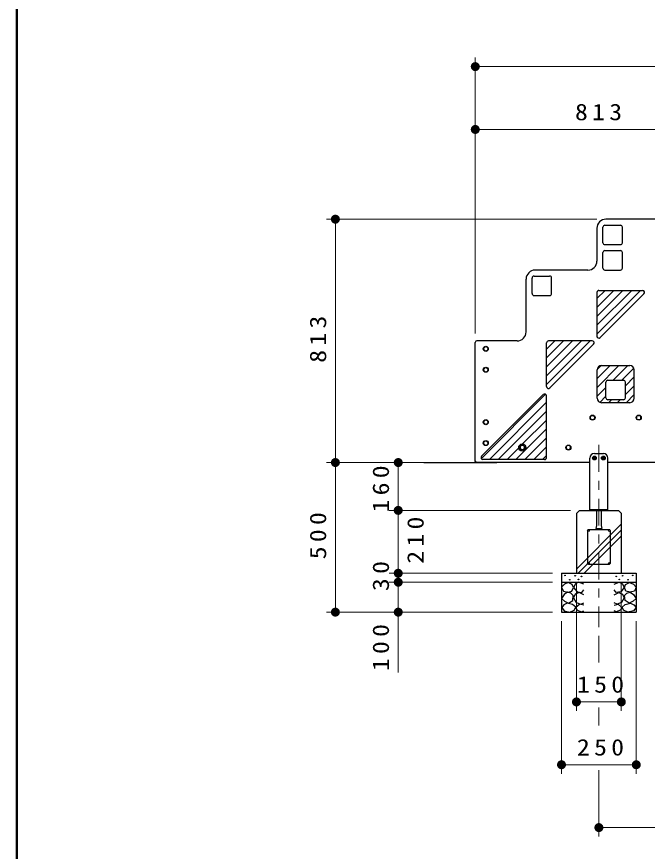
# Model space of a CAD drawing. Units: millimetres on the paper, scale 1:30. Extents: x -385 to 0, y -5 to 267.
# Drawn here: x -385 to -314.7, y 66.5 to 159.5 of the extents above; entities that cross this region are included whole.
import ezdxf

# ---------------------------------------------------------------- set-up
doc = ezdxf.new("R2010")
doc.units = ezdxf.units.MM
for name, pattern in [('USER1', [4.5, 2.5, -2]), ('USER2', [6, 3, -1, 1, -1]), ('USER3', [8, 3, -1, 1, -1, 1, -1])]:
    doc.linetypes.add(name, pattern=pattern)
doc.layers.add('1_30', color=7, linetype='Continuous', lineweight=25)
doc.layers.add('LY_3', color=7, linetype='Continuous', lineweight=13)
doc.styles.add('ＭＳ ゴシック', font='')
doc.styles.get('ＭＳ ゴシック').set_extended_font_data('MS Gothic')

# ---------------------------------------------------------------- blocks, each defined once
blk = doc.blocks.new('filled_dot')
at = {"color": 0, "linetype": 'Continuous', "lineweight": -2, "const_width": 1.25}
blk.add_lwpolyline([(-0.625, 0, 1), (0.625, 0, 1)], format="xyb", close=True, dxfattribs=at)

msp = doc.modelspace()

# ---------------------------------------------------------------- linework, layer by layer
at = {"layer": '1_30', "lineweight": 13}
for p, q in [((-333.904, 147.942), (-333.904, 154.942)), ((-333.904, 153.942), (-279.692, 153.942)), ((-333.904, 124.222), (-333.904, 147.942)), ((-333.904, 146.942), (-306.798, 146.942)), ((-320.351, 136.942), (-350.49, 136.942)), ((-349.49, 109.836), (-349.49, 136.942)), ((-338.88, 109.836), (-350.49, 109.836)), ((-340.63, 109.836), (-350.49, 109.836)), ((-349.49, 93.169), (-349.49, 109.836)), ((-342.49, 104.503), (-342.49, 109.836)), ((-323.298, 104.503), (-343.49, 104.503)), ((-342.49, 97.503), (-342.49, 104.503)), ((-322.632, 97.965), (-317.632, 102.965)), ((-322.434, 97.503), (-317.632, 102.305)), ((-321.774, 97.503), (-317.632, 101.645)), ((-325.298, 97.503), (-343.49, 97.503)), ((-342.49, 96.503), (-342.49, 97.503)), ((-325.298, 96.503), (-343.49, 96.503)), ((-342.49, 86.456), (-342.49, 96.503)), ((-322.632, 96.503), (-322.632, 82.169)), ((-317.632, 96.503), (-317.632, 82.169)), ((-325.298, 93.169), (-350.49, 93.169)), ((-324.298, 92.169), (-324.298, 75.169)), ((-315.965, 92.169), (-315.965, 75.169)), ((-320.132, 90.513), (-320.132, 87.556)), ((-317.632, 83.169), (-322.632, 83.169)), ((-320.132, 82.556), (-320.132, 80.551)), ((-315.965, 76.169), (-324.298, 76.169)), ((-320.132, 75.551), (-320.132, 68.169)), ((-293.465, 69.169), (-320.132, 69.169))]:
    msp.add_line(p, q, dxfattribs=at)
at = {"layer": '1_30', "color": 1}
for p, q in [((-306.965, 136.942), (-319.351, 136.942)), ((-320.351, 135.942), (-320.351, 132.275)), ((-319.684, 134.325), (-319.684, 136.059)), ((-319.468, 136.275), (-317.734, 136.275)), ((-317.518, 134.325), (-317.518, 136.059)), ((-319.468, 134.109), (-317.734, 134.109)), ((-319.684, 131.492), (-319.684, 133.225)), ((-319.468, 133.442), (-317.734, 133.442)), ((-317.518, 131.492), (-317.518, 133.225)), ((-321.351, 131.275), (-327.237, 131.275)), ((-319.468, 131.275), (-317.734, 131.275)), ((-328.237, 124.389), (-328.237, 130.275)), ((-327.571, 128.659), (-327.571, 130.392)), ((-327.354, 130.609), (-325.621, 130.609)), ((-325.404, 128.659), (-325.404, 130.392)), ((-327.354, 128.442), (-325.621, 128.442)), ((-320.351, 128.786), (-320.351, 123.912)), ((-320.134, 129.003), (-315.26, 129.003)), ((-315.107, 128.633), (-319.981, 123.759)), ((-333.904, 110.003), (-333.904, 123.222)), ((-329.237, 123.389), (-333.737, 123.389)), ((-325.965, 118.298), (-325.965, 123.172)), ((-320.874, 123.389), (-325.748, 123.389)), ((-320.721, 123.019), (-325.595, 118.145)), ((-320.34, 117.003), (-320.34, 120.153)), ((-319.84, 120.653), (-316.69, 120.653)), ((-316.19, 117.003), (-316.19, 120.153)), ((-319.348, 117.053), (-319.348, 118.786)), ((-319.132, 119.003), (-317.398, 119.003)), ((-317.182, 117.053), (-317.182, 118.786)), ((-326.335, 117.405), (-333.201, 110.539)), ((-325.965, 110.386), (-325.965, 117.252)), ((-316.69, 116.503), (-319.84, 116.503)), ((-317.398, 116.836), (-319.132, 116.836)), ((-321.165, 109.836), (-333.737, 109.836)), ((-326.182, 110.169), (-333.048, 110.169)), ((-306.965, 109.836), (-319.098, 109.836))]:
    msp.add_line(p, q, dxfattribs=at)
at = {"layer": '1_30', "color": 2, "lineweight": 13}
for p, q in [((-320.351, 124.136), (-315.485, 129.003)), ((-320.351, 125.126), (-316.474, 129.003)), ((-320.351, 126.116), (-317.464, 129.003)), ((-320.351, 127.106), (-318.454, 129.003)), ((-320.351, 128.096), (-319.444, 129.003)), ((-325.965, 118.522), (-321.098, 123.389)), ((-325.965, 119.512), (-322.088, 123.389)), ((-325.965, 120.502), (-323.078, 123.389)), ((-325.965, 121.492), (-324.068, 123.389)), ((-325.965, 122.482), (-325.058, 123.389)), ((-320.34, 118.208), (-317.895, 120.653)), ((-320.34, 119.198), (-318.885, 120.653)), ((-320.338, 120.189), (-319.876, 120.651)), ((-318.555, 119.003), (-316.905, 120.653)), ((-317.565, 119.003), (-316.227, 120.341)), ((-317.182, 118.396), (-316.19, 119.388)), ((-320.34, 117.218), (-319.348, 118.21)), ((-317.182, 117.406), (-316.19, 118.398)), ((-333.229, 110.268), (-326.063, 117.434)), ((-320.028, 116.54), (-319.348, 117.22)), ((-317.095, 116.503), (-316.19, 117.408)), ((-332.338, 110.169), (-325.965, 116.543)), ((-319.075, 116.503), (-318.742, 116.836)), ((-318.085, 116.503), (-317.752, 116.836)), ((-331.348, 110.169), (-325.965, 115.553)), ((-328.627, 111.901), (-325.965, 114.563)), ((-329.368, 110.169), (-325.965, 113.573)), ((-328.378, 110.169), (-325.965, 112.583)), ((-327.388, 110.169), (-325.965, 111.593)), ((-330.358, 110.169), (-329.063, 111.465)), ((-326.398, 110.169), (-325.965, 110.603))]:
    msp.add_line(p, q, dxfattribs=at)
at = {"layer": '1_30', "color": 2, "linetype": 'USER2', "lineweight": 13}
msp.add_line((-320.132, 111.807), (-320.132, 91.513), dxfattribs=at)
msp.add_line((-320.132, 111.807), (-320.132, 91.513), dxfattribs=at)
at = {"layer": '1_30', "color": 2}
for p, q in [((-320.631, 110.836), (-319.632, 110.836)), ((-321.131, 104.503), (-321.131, 110.336)), ((-319.132, 104.503), (-319.132, 110.336)), ((-321.131, 104.503), (-319.132, 104.503))]:
    msp.add_line(p, q, dxfattribs=at)
at = {"layer": '1_30'}
for p, q in [((-339.63, 109.836), (-333.737, 109.836)), ((-337.88, 109.836), (-331.49, 109.836)), ((-322.632, 104.169), (-322.632, 97.503)), ((-322.298, 104.503), (-322.631, 104.169)), ((-322.298, 104.503), (-317.965, 104.503)), ((-320.382, 104.503), (-320.382, 102.838)), ((-319.882, 104.503), (-319.882, 102.835)), ((-317.965, 104.503), (-317.631, 104.17)), ((-317.632, 104.169), (-317.632, 97.503)), ((-321.298, 102.37), (-318.965, 102.37)), ((-320.382, 102.836), (-320.465, 102.503)), ((-320.465, 102.503), (-319.798, 102.503)), ((-319.882, 102.836), (-319.799, 102.503)), ((-321.398, 102.269), (-321.398, 98.603)), ((-318.865, 102.269), (-318.865, 98.603)), ((-321.298, 98.503), (-318.965, 98.503)), ((-324.298, 97.503), (-315.965, 97.503)), ((-324.298, 97.503), (-324.298, 93.169)), ((-315.965, 97.503), (-315.965, 93.169)), ((-324.298, 96.503), (-315.965, 96.503)), ((-324.298, 93.169), (-315.965, 93.169))]:
    msp.add_line(p, q, dxfattribs=at)
at = {"layer": '1_30', "color": 4, "lineweight": 13}
for p, q in [((-320.708, 110.336), (-320.67, 110.403)), ((-320.708, 110.336), (-320.67, 110.403)), ((-320.67, 110.269), (-320.708, 110.336)), ((-320.67, 110.269), (-320.708, 110.336)), ((-320.67, 110.403), (-320.593, 110.403)), ((-320.67, 110.403), (-320.593, 110.403)), ((-320.593, 110.269), (-320.67, 110.269)), ((-320.593, 110.269), (-320.67, 110.269)), ((-320.593, 110.403), (-320.555, 110.336)), ((-320.593, 110.403), (-320.555, 110.336)), ((-320.555, 110.336), (-320.593, 110.269)), ((-320.555, 110.336), (-320.593, 110.269)), ((-319.67, 110.403), (-319.708, 110.336)), ((-319.67, 110.403), (-319.708, 110.336)), ((-319.708, 110.336), (-319.67, 110.269)), ((-319.708, 110.336), (-319.67, 110.269)), ((-319.593, 110.403), (-319.67, 110.403)), ((-319.593, 110.403), (-319.67, 110.403)), ((-319.67, 110.269), (-319.593, 110.269)), ((-319.67, 110.269), (-319.593, 110.269)), ((-319.555, 110.336), (-319.593, 110.403)), ((-319.555, 110.336), (-319.593, 110.403)), ((-319.593, 110.269), (-319.555, 110.336)), ((-319.593, 110.269), (-319.555, 110.336))]:
    msp.add_line(p, q, dxfattribs=at)
at = {"layer": '1_30', "color": 2, "linetype": 'USER1', "lineweight": 13}
msp.add_line((-321.131, 104.61), (-319.132, 104.61), dxfattribs=at)
at = {"layer": '1_30'}
for points in [[(-323.55, 96.483), (-323.972, 96.282), (-324.289, 95.965), (-324.089, 95.501), (-323.603, 95.406), (-323.138, 95.511), (-322.969, 95.902), (-323.096, 96.24)], [(-316.713, 96.483), (-316.291, 96.282), (-315.974, 95.965), (-316.174, 95.501), (-316.66, 95.406), (-317.125, 95.511), (-317.294, 95.902), (-317.167, 96.24)], [(-323.634, 95.384), (-323.993, 95.152), (-324.289, 94.698), (-323.951, 94.392), (-323.508, 94.18), (-323.043, 94.476), (-322.99, 95.036), (-323.262, 95.278)], [(-316.629, 95.384), (-316.27, 95.152), (-315.974, 94.698), (-316.312, 94.392), (-316.755, 94.18), (-317.22, 94.476), (-317.273, 95.036), (-317.001, 95.278)], [(-323.662, 94.187), (-324.041, 93.974), (-324.266, 93.692), (-323.997, 93.315), (-323.369, 93.179), (-322.891, 93.392), (-322.709, 93.729), (-323.069, 94.033)], [(-316.601, 94.187), (-316.222, 93.974), (-315.997, 93.692), (-316.266, 93.315), (-316.894, 93.179), (-317.372, 93.392), (-317.554, 93.729), (-317.194, 94.033)]]:
    msp.add_lwpolyline(points, close=True, dxfattribs=at)
for points in [[(-321.818, 96.293), (-322.388, 96.504), (-322.747, 96.324), (-322.958, 95.923), (-322.568, 95.416), (-322.05, 95.374), (-321.818, 95.638)], [(-318.445, 96.293), (-317.875, 96.504), (-317.516, 96.324), (-317.305, 95.923), (-317.695, 95.416), (-318.213, 95.374), (-318.445, 95.638)], [(-321.828, 95.089), (-322.335, 95.353), (-322.758, 95.184), (-322.958, 94.751), (-322.663, 94.233), (-322.156, 94.075), (-321.828, 94.212)], [(-318.435, 95.089), (-317.928, 95.353), (-317.505, 95.184), (-317.305, 94.751), (-317.6, 94.233), (-318.107, 94.075), (-318.435, 94.212)], [(-321.818, 93.938), (-322.261, 94.075), (-322.694, 93.705), (-322.578, 93.441), (-322.092, 93.198), (-321.818, 93.304)], [(-318.445, 93.938), (-318.002, 94.075), (-317.569, 93.705), (-317.685, 93.441), (-318.171, 93.198), (-318.445, 93.304)]]:
    msp.add_lwpolyline(points, dxfattribs=at)
at = {"layer": '1_30', "color": 232}
for centre in [(-332.737, 122.503), (-332.737, 120.169), (-332.737, 114.336), (-320.832, 114.836), (-315.698, 114.836), (-332.737, 112.003), (-328.665, 111.503), (-323.532, 111.503)]:
    msp.add_circle(centre, 0.283, dxfattribs=at)
at = {"layer": '1_30', "color": 232, "lineweight": 13}
for centre in [(-332.737, 122.503), (-332.737, 120.169), (-332.737, 114.336), (-320.832, 114.836), (-315.698, 114.836), (-332.737, 112.003), (-328.665, 111.503), (-323.532, 111.503)]:
    msp.add_circle(centre, 0.217, dxfattribs=at)
at = {"layer": '1_30', "color": 1}
msp.add_circle((-328.665, 111.503), 0.4, dxfattribs=at)
at = {"layer": '1_30'}
for centre, radius in [((-320.632, 110.336), 0.208), ((-320.632, 110.336), 0.208), ((-319.632, 110.336), 0.208), ((-319.632, 110.336), 0.208), ((-321.298, 102.269), 0.1), ((-318.965, 102.269), 0.1), ((-321.298, 98.603), 0.1), ((-318.965, 98.603), 0.1), ((-323.905, 97.263), 0.0333), ((-323.38, 96.775), 0.0333), ((-322.78, 97.225), 0.0333), ((-322.405, 96.813), 0.0333), ((-322.068, 97.15), 0.0333), ((-318.195, 97.15), 0.0333), ((-317.858, 96.813), 0.0333), ((-317.483, 97.225), 0.0333), ((-316.883, 96.775), 0.0333), ((-316.358, 97.263), 0.0333)]:
    msp.add_circle(centre, radius, dxfattribs=at)
at = {"layer": '1_30', "color": 3}
for centre in [(-320.632, 110.336), (-320.632, 110.336), (-319.632, 110.336), (-319.632, 110.336)]:
    msp.add_circle(centre, 0.175, dxfattribs=at)
at = {"layer": '1_30', "color": 4, "lineweight": 13}
for centre, radius in [((-320.632, 110.336), 0.136), ((-320.632, 110.336), 0.136), ((-320.632, 110.336), 0.077), ((-320.632, 110.336), 0.077), ((-319.632, 110.336), 0.136), ((-319.632, 110.336), 0.136), ((-319.632, 110.336), 0.077), ((-319.632, 110.336), 0.077)]:
    msp.add_circle(centre, radius, dxfattribs=at)
at = {"layer": '1_30', "color": 2}
for centre in [(-320.631, 110.336), (-319.632, 110.336)]:
    msp.add_circle(centre, 0.133, dxfattribs=at)
at = {"layer": '1_30', "color": 1}
for centre, radius, start, end in [((-319.351, 135.942), 1, 90, 180), ((-319.468, 136.059), 0.217, 90, 180), ((-317.734, 136.059), 0.217, 0, 90), ((-319.468, 134.325), 0.217, 180, 270), ((-317.734, 134.325), 0.217, 270, 0), ((-319.468, 133.225), 0.217, 90, 180), ((-317.734, 133.225), 0.217, 0, 90), ((-321.351, 132.275), 1, 270, 0), ((-327.237, 130.275), 1, 90, 180), ((-319.468, 131.492), 0.217, 180, 270), ((-317.734, 131.492), 0.217, 270, 0), ((-327.354, 130.392), 0.217, 90, 180), ((-325.621, 130.392), 0.217, 0, 90), ((-327.354, 128.659), 0.217, 180, 270), ((-325.621, 128.659), 0.217, 270, 0), ((-320.134, 128.786), 0.217, 90, 180), ((-315.26, 128.786), 0.217, 315, 90), ((-329.237, 124.389), 1, 270, 0), ((-320.134, 123.912), 0.217, 180, 315), ((-333.737, 123.222), 0.167, 90, 180), ((-325.748, 123.172), 0.217, 90, 180), ((-320.874, 123.172), 0.217, 315, 90), ((-319.84, 120.153), 0.5, 90, 180), ((-316.69, 120.153), 0.5, 0, 90), ((-325.748, 118.298), 0.217, 180, 315), ((-319.132, 118.786), 0.217, 90, 180), ((-317.398, 118.786), 0.217, 0, 90), ((-326.182, 117.252), 0.217, 0, 135), ((-319.84, 117.003), 0.5, 180, 270), ((-319.132, 117.053), 0.217, 180, 270), ((-317.398, 117.053), 0.217, 270, 0), ((-316.69, 117.003), 0.5, 270, 0), ((-333.737, 110.003), 0.167, 180, 270), ((-333.048, 110.386), 0.217, 135, 270), ((-326.182, 110.386), 0.217, 270, 0)]:
    msp.add_arc(centre, radius, start, end, dxfattribs=at)
at = {"layer": '1_30', "color": 2}
for centre, start, end in [((-320.631, 110.336), 90, 180), ((-319.632, 110.336), 0, 90)]:
    msp.add_arc(centre, 0.5, start, end, dxfattribs=at)
at = {"layer": '1_30', "color": 4, "linetype": 'USER3', "lineweight": 13}
msp.add_arc((-334.071, 110.003), 0.167, 270, 0, dxfattribs=at)
at = {"layer": 'LY_3', "lineweight": 50}
msp.add_line((-385, 267), (-385, 0), dxfattribs=at)

# ---------------------------------------------------------------- block references
at = {"layer": '1_30', "lineweight": 13, "xscale": 0.4, "yscale": 0.4}
for p in [(-333.904, 153.942), (-333.904, 146.942), (-322.632, 83.169), (-324.298, 76.169), (-320.132, 69.169)]:
    msp.add_blockref('filled_dot', p, dxfattribs=at)
for p, rotation in [((-349.49, 136.942), 270), ((-349.49, 109.836), 270), ((-349.49, 109.836), 90), ((-342.49, 109.836), 270), ((-342.49, 104.503), 270), ((-342.49, 104.503), 90), ((-342.49, 97.503), 270), ((-342.49, 97.503), 90), ((-342.49, 96.503), 270), ((-349.49, 93.169), 90), ((-342.49, 93.169), 90), ((-317.632, 83.169), 180), ((-315.965, 76.169), 180)]:
    msp.add_blockref('filled_dot', p, dxfattribs=dict(at, rotation=rotation))

# ---------------------------------------------------------------- texts
at = {"layer": '1_30', "char_height": 1.833, "attachment_point": 8, "style": 'ＭＳ ゴシック'}
for s, insert in [('\\T1.33;\\W1.15;813', (-319.934, 147.942)), ('\\T1.33;\\W1.15;150', (-319.71, 84.169)), ('\\T1.33;\\W1.15;250', (-319.716, 77.169))]:
    msp.add_mtext(s, dxfattribs=dict(at, insert=insert))
at = {"layer": '1_30', "char_height": 1.833, "rotation": 90, "style": 'ＭＳ ゴシック'}
for s, insert, attachment_point in [('\\T1.33;\\W1.15;813', (-350.49, 123.806), 8), ('\\T1.33;\\W1.15;160', (-343.49, 107.131), 8), ('\\T1.33;\\W1.15;500', (-350.49, 101.919), 8), ('\\T1.33;\\W1.15;210', (-341.49, 101.424), 2), ('\\T1.34;\\W1.15;30', (-343.49, 97.431), 8), ('\\T1.33;\\W1.15;100', (-343.49, 89.456), 8)]:
    msp.add_mtext(s, dxfattribs=dict(at, insert=insert, attachment_point=attachment_point))

doc.saveas('drawing.dxf')
